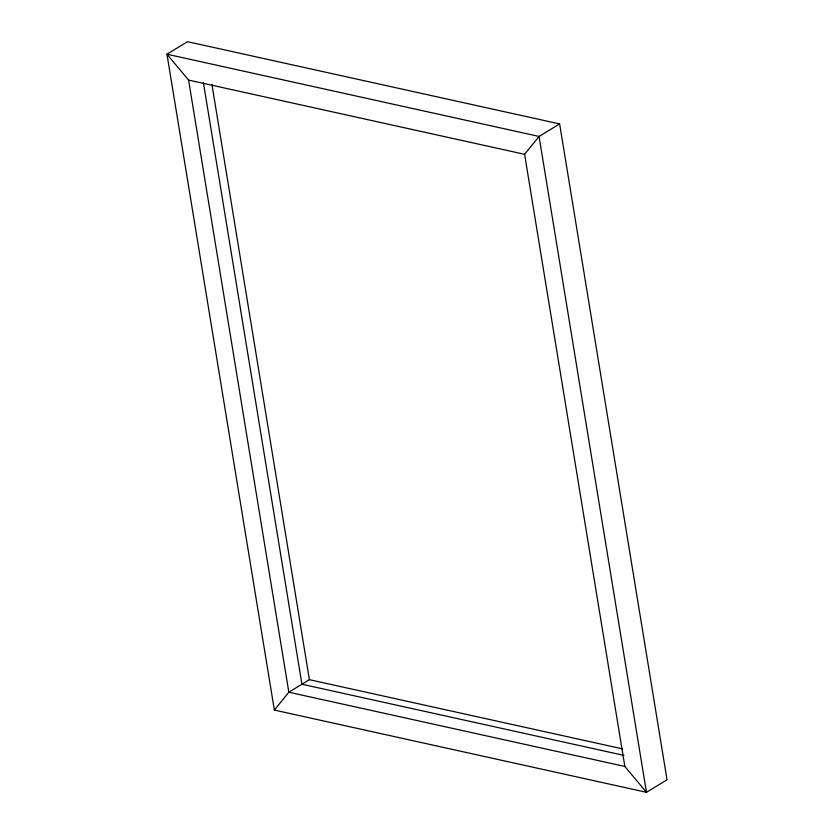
<?xml version="1.0" encoding="UTF-8"?>
<svg xmlns="http://www.w3.org/2000/svg" width="834" height="834" viewBox="0 0 834 834"><rect width="100%" height="100%" fill="white"/><g stroke="black" fill="none" stroke-linecap="round" stroke-linejoin="round"><path stroke-width="1.25" d="M274.365 710.078L288.835 692.21L188.588 80.074L166.967 54.22L539.066 136.442L646.465 792.3L624.843 766.446L524.596 154.311L539.066 136.442L559.635 123.922L667.033 779.78L646.465 792.3L274.365 710.078L166.967 54.22L187.535 41.7L559.635 123.922M622.581 748.88L309.404 679.689L288.835 692.21L624.843 766.446M188.588 80.074L524.596 154.311M623.978 755.395L301.918 684.234L203.371 82.389M211.899 84.265L309.404 679.689"/></g></svg>
